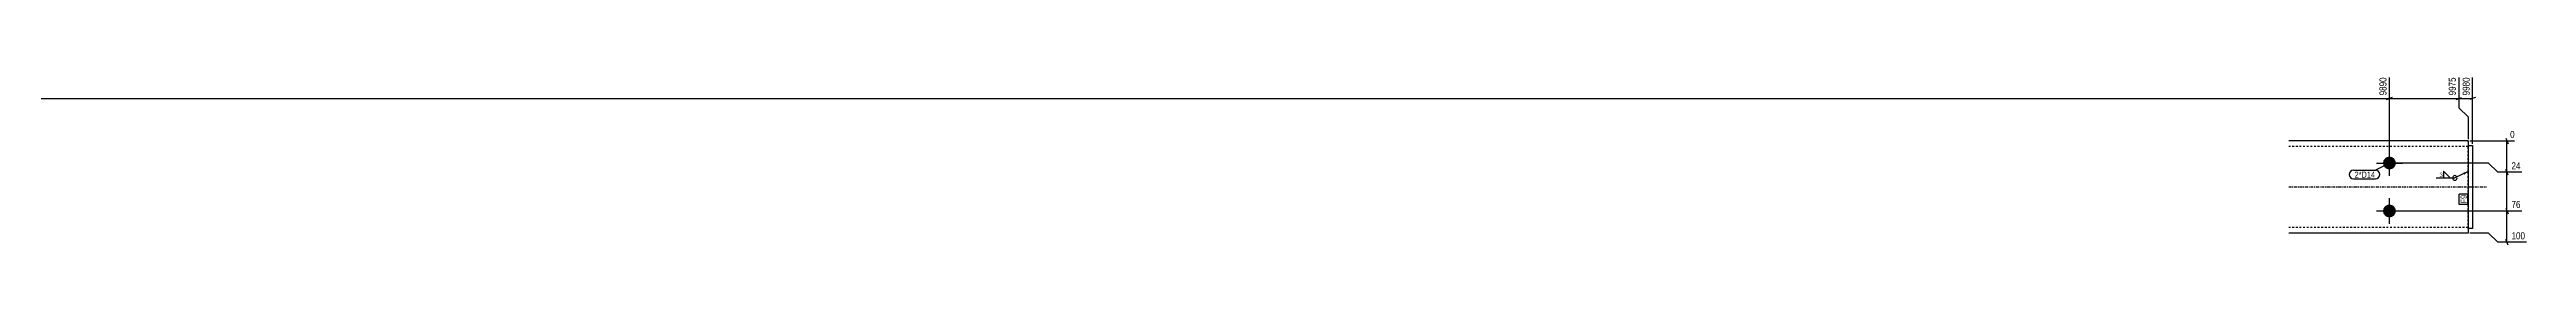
# Model space of a CAD drawing. Header units: millimetres. Extents: x 5 to 42621, y 5 to 1222.
# Drawn here: x 7437 to 10116, y 5 to 188 of the extents above; entities that cross this region are included whole.
import ezdxf

# ---------------------------------------------------------------- set-up
doc = ezdxf.new("R2010")
doc.units = ezdxf.units.MM
doc.linetypes.add('DXK_LINE_DOT2', pattern=[3.9198, 1.9599, -1.9599])
doc.linetypes.add('DXK_LINE_DOT3', pattern=[5.9187, 2.979, -0.9799, 0.9799, -0.9799])
for name, color, linetype in [('MÅLSÆTNING', 7, 'Continuous'), ('STÅL', 7, 'Continuous'), ('TEKST', 7, 'Continuous')]:
    doc.layers.add(name, color=color, linetype=linetype)
doc.styles.add('Arial Narrow', font='ARIALN.TTF', dxfattribs={"height": 0.2})

msp = doc.modelspace()

# ---------------------------------------------------------------- hatches: boundary and pattern name
at = {"layer": 'STÅL', "linetype": 'Continuous'}
for points in [[(9968, 100.8, -1), (9968, 86.8, -1)], [(9968, 48.8, -1), (9968, 34.8, -1)]]:
    msp.add_hatch(color=96, dxfattribs=at).paths.add_polyline_path(points)
at = {"layer": 'TEKST', "linetype": 'Continuous'}
msp.add_hatch(color=3, dxfattribs=at).paths.add_polyline_path([(10048, 83.5), (10053, 84.5), (10049, 81.2)])

# ---------------------------------------------------------------- linework, layer by layer
at = {"layer": 'MÅLSÆTNING', "color": 7, "linetype": 'Continuous'}
for p, q in [((5168, 163.8), (9968, 163.8)), ((9971, 165), (9965, 162.6)), ((9965, 162.6), (9971, 165)), ((9968, 95.8), (9968, 186.7)), ((9968, 95.8), (9968, 186.7)), ((10040, 162.6), (10046, 165)), ((10043, 186.7), (10043, 153.8)), ((10043, 163.8), (10058, 163.8)), ((10061, 165), (10055, 162.6)), ((10058, 114.8), (10058, 186.7)), ((10043, 153.8), (10053, 143.8)), ((10053, 143.8), (10053, 119.8)), ((10053, 143.8), (10053, 119.8)), ((10055, 117.8), (10103.4, 117.8)), ((10093.9, 120.8), (10096.3, 114.8)), ((10095.1, 83.8), (10095.1, 117.8)), ((10075.1, 93.8), (9970, 93.8)), ((10075.1, 93.8), (9970, 93.8)), ((10085.1, 83.8), (10075.1, 93.8)), ((10085.1, 83.8), (10075.1, 93.8)), ((10111.2, 83.8), (10085.1, 83.8)), ((10111.2, 83.8), (10085.1, 83.8)), ((10096.3, 80.8), (10093.9, 86.8)), ((10096.3, 80.8), (10093.9, 86.8)), ((10095.1, 41.8), (10095.1, 83.8)), ((9970, 41.8), (10111.2, 41.8)), ((9970, 41.8), (10111.2, 41.8)), ((10093.9, 44.8), (10096.3, 38.8)), ((10093.9, 44.8), (10096.3, 38.8)), ((10095.1, 7.8), (10095.1, 41.8)), ((10075.1, 17.8), (10055, 17.8)), ((10085.1, 7.8), (10075.1, 17.8)), ((10116.1, 7.8), (10085.1, 7.8)), ((10096.3, 4.8), (10093.9, 10.8))]:
    msp.add_line(p, q, dxfattribs=at)
at = {"layer": 'STÅL', "color": 2, "linetype": 'Continuous'}
for p, q in [((10053, 117.8), (9859, 117.8)), ((10053, 117.8), (10053, 17.8)), ((10053, 112.8), (10058, 112.8)), ((10058, 112.8), (10058, 22.8)), ((10053, 17.8), (9859, 17.8)), ((10058, 22.8), (10053, 22.8))]:
    msp.add_line(p, q, dxfattribs=at)
at = {"layer": 'STÅL', "color": 7, "linetype": 'DXK_LINE_DOT2'}
for p, q in [((10053, 111.8), (9859, 111.8)), ((10053, 116.9), (10053, 117.8)), ((10053, 22.8), (10053, 112.8)), ((10053, 23.8), (9859, 23.8))]:
    msp.add_line(p, q, dxfattribs=at)
at = {"layer": 'STÅL', "color": 96, "linetype": 'Continuous'}
for p, q in [((9968, 79.8), (9968, 107.8)), ((9954, 93.8), (9982, 93.8)), ((9968, 27.8), (9968, 55.8)), ((9954, 41.8), (9982, 41.8))]:
    msp.add_line(p, q, dxfattribs=at)
at = {"layer": 'STÅL', "color": 7, "linetype": 'DXK_LINE_DOT3'}
msp.add_line((9859, 67.8), (10073, 67.8), dxfattribs=at)

# ---------------------------------------------------------------- next in the draw order: wipeouts: each hides what was drawn before it
at = {"color": 0, "linetype": 'Continuous'}
for points in [[(10056.4, 188.3), (10045.2, 188.3), (10045.2, 165.6), (10056.4, 165.6)], [(10105, 119.4), (10105, 130.6), (10096.9, 130.6), (10096.9, 119.4)], [(10111.3, 85.4), (10111.3, 96.6), (10098.4, 96.6), (10098.4, 85.4)], [(10111.3, 43.4), (10111.3, 54.6), (10098.4, 54.6), (10098.4, 43.4)], [(10116.2, 9.4), (10116.2, 20.6), (10098.4, 20.6), (10098.4, 9.4)]]:
    msp.add_wipeout(points, dxfattribs=at).dxf.layer = 'MÅLSÆTNING'
at = {"color": 0}
for points in [[(9951.6, 77.8), (9951.6, 84.8), (9930.3, 84.8), (9930.3, 77.8)], [(10025.6, 78.2), (10025.6, 84), (10021.7, 84), (10021.7, 78.2)], [(10051.6, 58.9), (10044.6, 58.9), (10044.6, 50), (10051.6, 50)]]:
    msp.add_wipeout(points, dxfattribs=at).dxf.layer = 'TEKST'

# ---------------------------------------------------------------- next in the draw order: linework, layer by layer
at = {"layer": 'MÅLSÆTNING', "color": 7, "linetype": 'Continuous'}
for p, q in [((9968, 163.8), (10043, 163.8)), ((10040, 162.6), (10046, 165)), ((10043, 186.7), (10043, 153.8)), ((10043, 153.8), (10053, 143.8))]:
    msp.add_line(p, q, dxfattribs=at)
at = {"layer": 'TEKST', "color": 3, "linetype": 'Continuous'}
for p, q in [((10033.7, 77.6), (10026.6, 84.8)), ((10026.6, 84.8), (10026.6, 77.6)), ((10053, 84.5), (10038.7, 77.6)), ((10018.6, 77.6), (10038.7, 77.6)), ((10026.6, 77.6), (10033.7, 77.6))]:
    msp.add_line(p, q, dxfattribs=at)
for start, end in [(90, 270), (270, 90)]:
    msp.add_arc((10038.7, 77.6), 2.5, start, end, dxfattribs=at)

# ---------------------------------------------------------------- next in the draw order: texts
at = {"layer": 'MÅLSÆTNING', "color": 3, "linetype": 'Continuous', "style": 'Arial Narrow'}
msp.add_text('9980', height=7.64, rotation=90.0002, dxfattribs=at).set_placement((10054.8, 167.2))
for s, p in [('0', (10098.5, 121)), ('24', (10100, 87)), ('76', (10100, 45)), ('100', (10100, 11))]:
    msp.add_text(s, height=7.64, dxfattribs=at).set_placement(p)
at = {"layer": 'TEKST', "color": 3, "style": 'Arial Narrow'}
msp.add_text('3', height=4.77, dxfattribs=at).set_placement((10022.1, 78.6))

# ---------------------------------------------------------------- next in the draw order: wipeouts: each hides what was drawn before it
at = {"color": 0}
for points in [[(9951.6, 77.8), (9951.6, 84.8), (9930.3, 84.8), (9930.3, 77.8)], [(10051.6, 58.9), (10044.6, 58.9), (10044.6, 50), (10051.6, 50)]]:
    msp.add_wipeout(points, dxfattribs=at).dxf.layer = 'TEKST'

# ---------------------------------------------------------------- next in the draw order: linework, layer by layer
at = {"layer": 'TEKST', "color": 7, "linetype": 'Continuous'}
for p, q in [((9929.1, 86), (9952.8, 86)), ((9968, 93.8), (9952.8, 86)), ((9929.1, 76.6), (9952.8, 76.6)), ((10043.4, 48.8), (10043.4, 60.1)), ((10052.8, 60.1), (10043.4, 60.1)), ((10052.8, 48.8), (10052.8, 60.1)), ((10052.8, 48.8), (10043.4, 48.8))]:
    msp.add_line(p, q, dxfattribs=at)
for centre, start, end in [((9929.1, 81.3), 90, 270), ((9952.8, 81.3), 270, 90)]:
    msp.add_arc(centre, 4.7, start, end, dxfattribs=at)

# ---------------------------------------------------------------- next in the draw order: texts
at = {"layer": 'TEKST', "color": 3, "style": 'Arial Narrow'}
msp.add_text('2*D14', height=6.68, dxfattribs=at).set_placement((9930.3, 77.8))
msp.add_text('F9', height=6.68, rotation=90.0002, dxfattribs=at).set_placement((10051.6, 50))

# ---------------------------------------------------------------- next in the draw order: wipeouts: each hides what was drawn before it
at = {"color": 0, "linetype": 'Continuous'}
for points in [[(9966.4, 188.3), (9955.2, 188.3), (9955.2, 165.6), (9966.4, 165.6)], [(10041.4, 188.3), (10030.2, 188.3), (10030.2, 165.6), (10041.4, 165.6)]]:
    msp.add_wipeout(points, dxfattribs=at).dxf.layer = 'MÅLSÆTNING'

# ---------------------------------------------------------------- next in the draw order: texts
at = {"layer": 'MÅLSÆTNING', "color": 3, "linetype": 'Continuous', "style": 'Arial Narrow'}
for s, p in [('9890', (9964.8, 167.2)), ('9975', (10039.8, 167.2))]:
    msp.add_text(s, height=7.64, rotation=90.0002, dxfattribs=at).set_placement(p)

doc.saveas('drawing.dxf')
